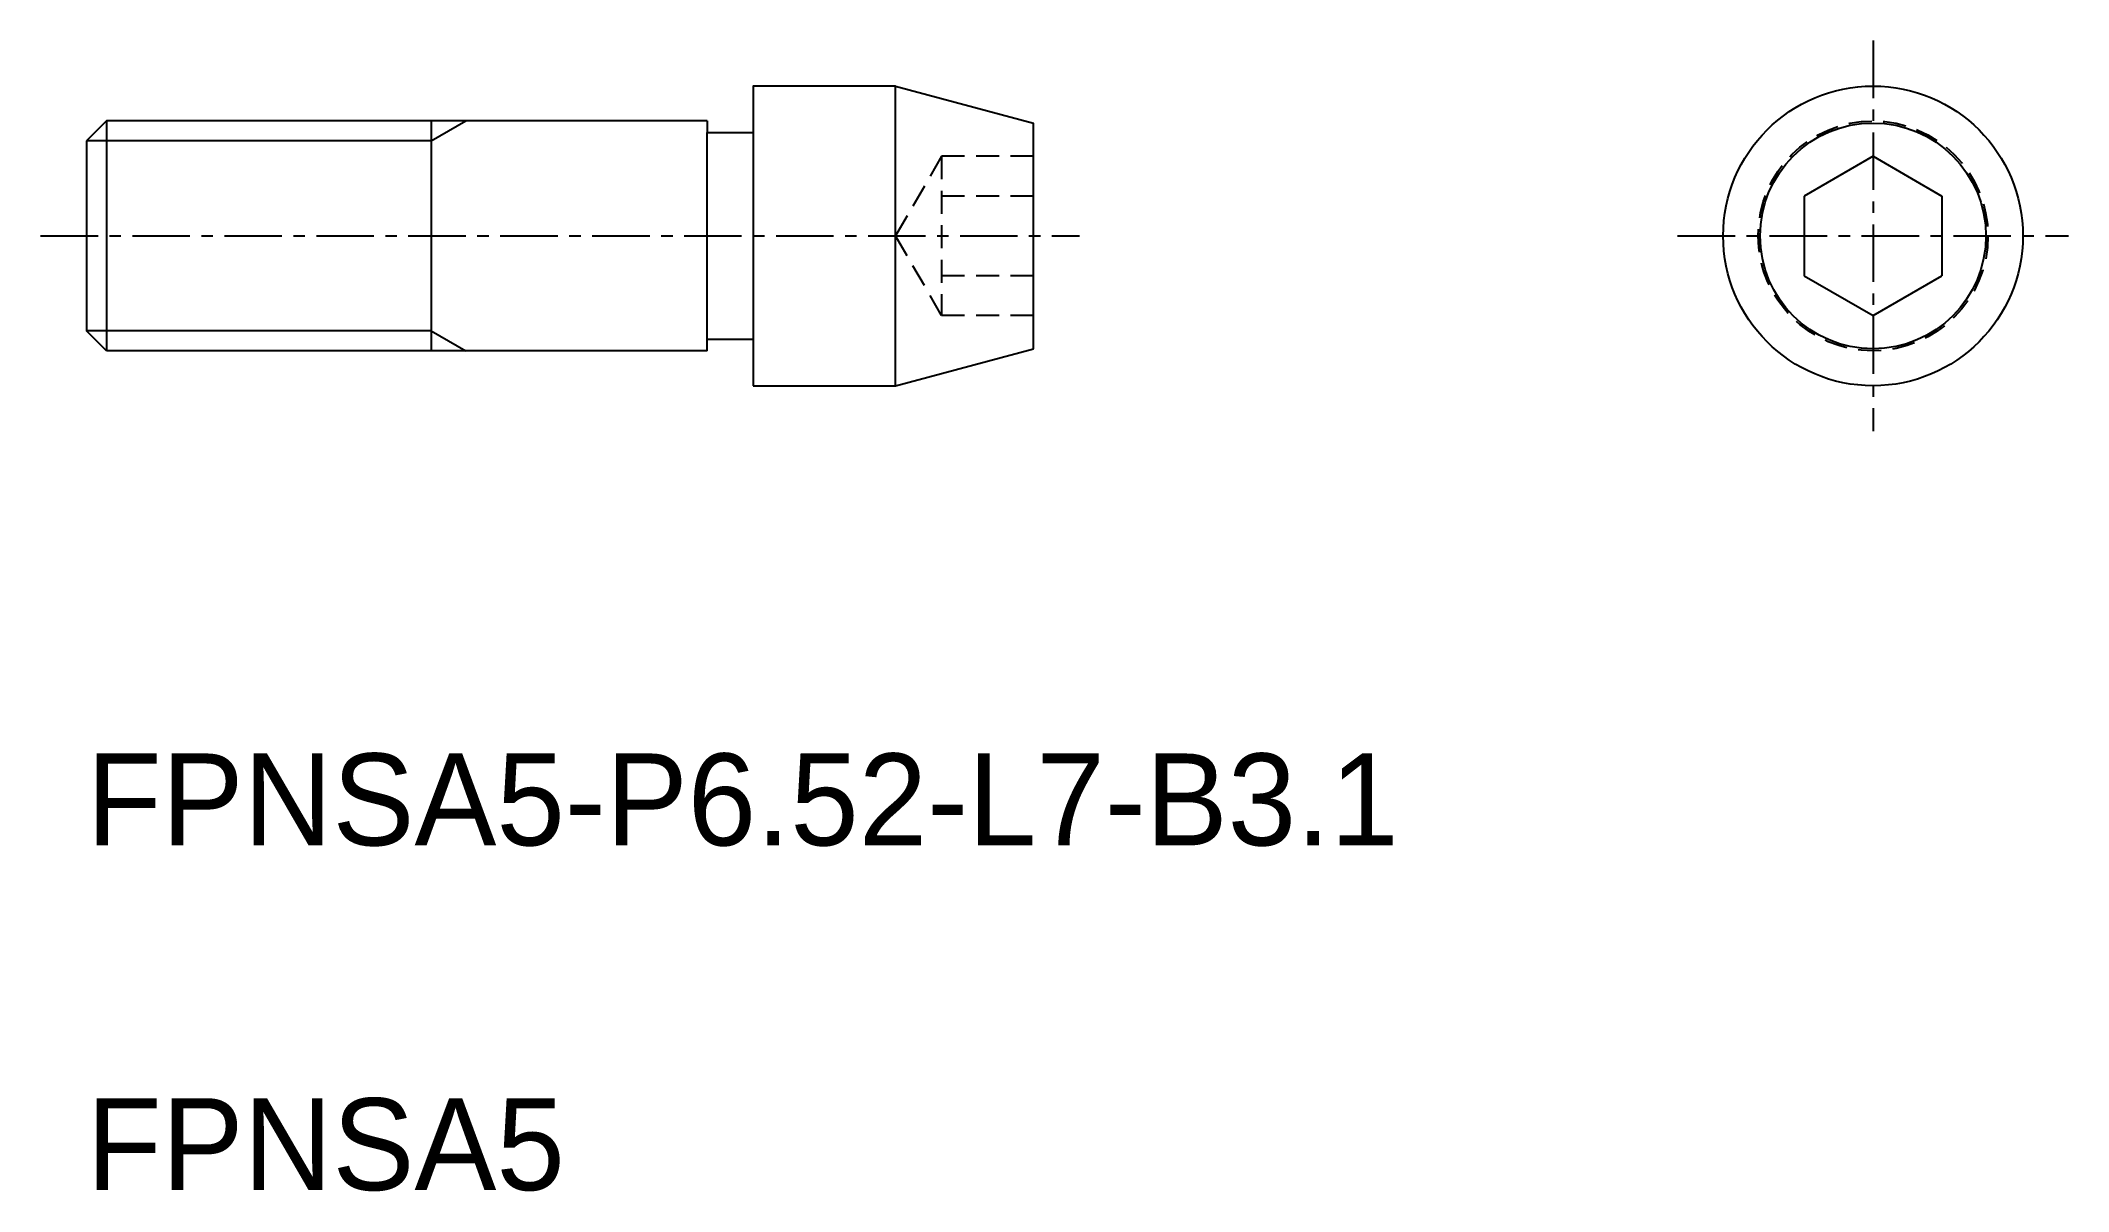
# Model space of a CAD drawing. Extents: x -1695.2 to -1651.1, y -516.4 to -491.3.
import ezdxf

# ---------------------------------------------------------------- set-up
doc = ezdxf.new("R2010")
doc.units = 0
doc.linetypes.add('CENTER', pattern=[2, 1.25, -0.25, 0.25, -0.25])
doc.linetypes.add('DASHED', pattern=[0.75, 0.5, -0.25])
doc.layers.get('0').update_dxf_attribs({"linetype": 'CONTINUOUS'})
doc.layers.add('CENTER', color=1, linetype='CENTER')

msp = doc.modelspace()

# ---------------------------------------------------------------- linework, layer by layer
at = {"color": 7, "linetype": 'CONTINUOUS'}
for p, q in [((-1676.585, -492.32), (-1673.585, -493.124)), ((-1693.75, -493.08), (-1694.185, -493.514)), ((-1680.685, -493.08), (-1693.75, -493.08)), ((-1693.75, -493.08), (-1693.75, -498.08)), ((-1694.185, -493.513), (-1694.185, -497.647)), ((-1655.325, -493.848), (-1656.825, -494.714)), ((-1655.325, -493.848), (-1653.825, -494.714)), ((-1656.825, -494.714), (-1656.825, -496.446)), ((-1653.825, -494.714), (-1653.825, -496.446)), ((-1656.825, -496.446), (-1655.325, -497.312)), ((-1656.45, -496.663), (-1656.45, -496.663)), ((-1655.325, -497.312), (-1653.825, -496.446)), ((-1656.075, -496.879), (-1656.075, -496.879)), ((-1693.752, -498.08), (-1694.185, -497.647)), ((-1680.685, -498.08), (-1693.752, -498.08)), ((-1676.585, -498.84), (-1673.585, -498.036))]:
    msp.add_line(p, q, dxfattribs=at)
for p, q in [((-1686.685, -493.08), (-1686.685, -498.08)), ((-1680.685, -493.08), (-1680.685, -493.33)), ((-1680.685, -493.33), (-1679.685, -493.33)), ((-1680.685, -497.83), (-1680.685, -493.33)), ((-1680.685, -497.83), (-1679.685, -497.83)), ((-1680.685, -498.08), (-1680.685, -497.83))]:
    msp.add_line(p, q)
at = {"color": 3, "linetype": 'CONTINUOUS'}
for p, q in [((-1686.685, -493.514), (-1685.932, -493.08)), ((-1686.685, -493.514), (-1694.185, -493.514)), ((-1686.685, -497.647), (-1694.185, -497.647)), ((-1686.685, -497.647), (-1685.935, -498.08))]:
    msp.add_line(p, q, dxfattribs=at)
at = {"color": 3, "linetype": 'DASHED'}
for p, q in [((-1675.585, -493.848), (-1676.585, -495.58)), ((-1673.585, -493.848), (-1675.585, -493.848)), ((-1675.585, -493.848), (-1675.585, -497.312)), ((-1673.585, -494.714), (-1675.585, -494.714)), ((-1675.585, -497.312), (-1676.585, -495.58)), ((-1673.585, -496.446), (-1675.585, -496.446)), ((-1673.585, -497.312), (-1675.585, -497.312))]:
    msp.add_line(p, q, dxfattribs=at)
at = {"color": 7, "linetype": 'CONTINUOUS'}
msp.add_lwpolyline([(-1679.685, -498.84), (-1676.585, -498.84), (-1676.585, -492.32), (-1679.685, -492.32)], close=True, dxfattribs=at)
msp.add_lwpolyline([(-1673.585, -498.036), (-1673.585, -493.124)], dxfattribs=at)
for radius in [3.26, 2.456]:
    msp.add_circle((-1655.325, -495.58), radius, dxfattribs=at)
at = {"color": 3, "linetype": 'DASHED'}
msp.add_circle((-1655.325, -495.58), 2.5, dxfattribs=at)
at = {"layer": 'CENTER', "color": 1, "linetype": 'CENTER'}
for p, q in [((-1655.325, -491.33), (-1655.325, -499.83)), ((-1695.185, -495.58), (-1672.585, -495.58)), ((-1659.575, -495.58), (-1651.075, -495.58))]:
    msp.add_line(p, q, dxfattribs=at)

# ---------------------------------------------------------------- texts
for s, p in [('FPNSA5-P6.52-L7-B3.1', (-1694.185, -508.84)), ('FPNSA5', (-1694.185, -516.34))]:
    msp.add_text(s, height=2).set_placement(p)

doc.saveas('drawing.dxf')
